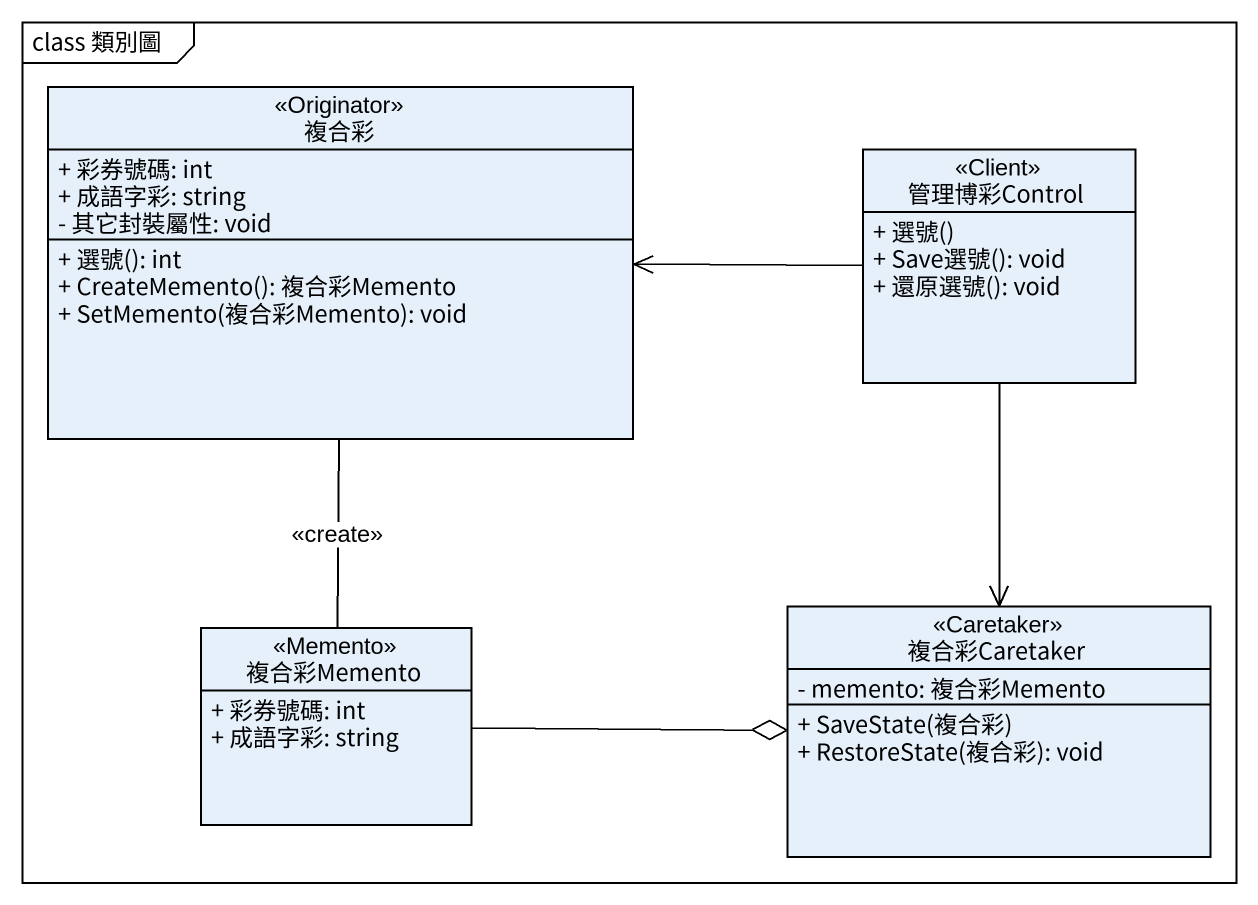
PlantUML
@startuml
mainframe class 類別圖
hide circle
hide empty members
skinparam classAttributeIconSize 0
class 複合彩 <<Originator>> {
  + 彩券號碼: int
  + 成語字彩: string
  - 其它封裝屬性: void
  + 選號(): int
  + CreateMemento(): 複合彩Memento
  + SetMemento(複合彩Memento): void
}
class 管理博彩Control <<Client>> {
  + 選號()
  + Save選號(): void
  + 還原選號(): void
}
class 複合彩Memento <<Memento>> {
  + 彩券號碼: int
  + 成語字彩: string
}
class 複合彩Caretaker <<Caretaker>> {
  - memento: 複合彩Memento
  + SaveState(複合彩)
  + RestoreState(複合彩): void
}
複合彩 -- 複合彩Memento : <<create>>
管理博彩Control -left-> 複合彩
管理博彩Control --> 複合彩Caretaker
複合彩Memento -right-o 複合彩Caretaker
@enduml
